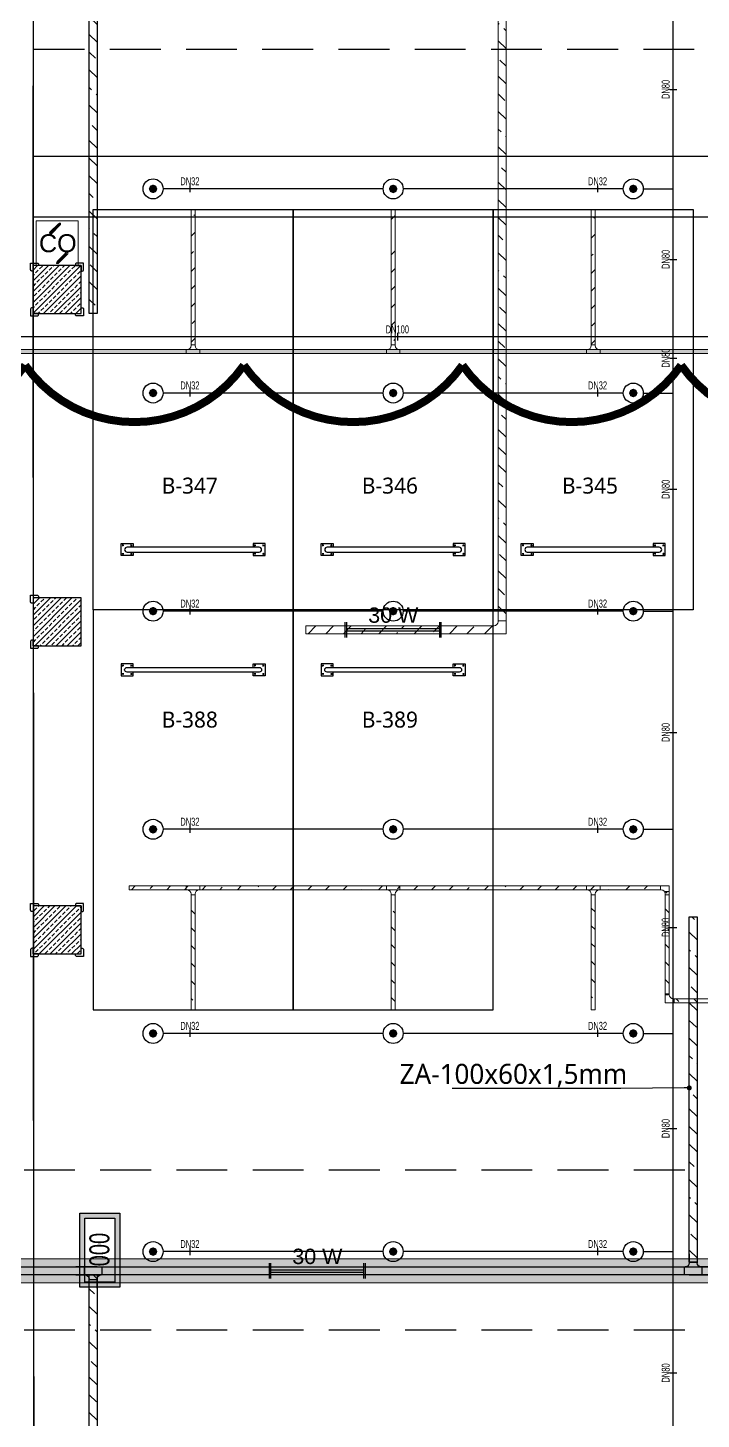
# Model space of a CAD drawing. Header units: millimetres. Extents: x -379292 to 1221486, y 92049 to 447512.
# Drawn here: x -167020 to -158606, y 186507 to 203887 of the extents above; entities that cross this region are included whole.
import ezdxf
from ezdxf import colors
from ezdxf.entities.mleader import LeaderData, LeaderLine
from ezdxf.enums import TextEntityAlignment as Align
from ezdxf.math import Vec2, Vec3

# ---------------------------------------------------------------- set-up
doc = ezdxf.new("R2010")
doc.units = ezdxf.units.MM
doc.linetypes.add('HIDDEN', pattern=[9.525, 6.35, -3.175])
for name, color, linetype in [('-M-YNGN-BORUID', 7, 'Continuous'), ('-M-YNGN-BORUUZUN', 7, 'Continuous'), ('-M-YNGN-BORUYUK', 7, 'Continuous'), ('-M-YNGN-SPR-YUK', 7, 'Continuous'), ('-M-YNGN-ZON4-CAP-', 7, 'Continuous'), ('-M-YNGN-ZON4-SPR-', 7, 'Continuous'), ('05_HATCH CONCRETE', 141, 'Continuous'), ('05_SYMBOL', 2, 'Continuous'), ('08_ARAÇ SAYIM', 140, 'Continuous'), ('08_LAMP', 4, 'Continuous'), ('202-A-Y-MahalAd', 141, 'Continuous'), ('AIRONN ZONLAMA', 4, 'Continuous'), ('E_CT_ZA', 6, 'Continuous'), ('EYazı', 7, 'Continuous')]:
    doc.layers.add(name, color=color, linetype=linetype)
doc.layers.add('-M-YNGN-SPR-CAPCIZGI', color=188, linetype='Continuous', plot=False)
for name, color, linetype, lineweight in [('-M-YNGN-ZON4', 3, 'SP', 30), ('08_DEDECTOR', 3, 'Continuous', 9), ('E_CT_AYDINLATMA', 3, 'Continuous', 9), ('E_CT_KA', 4, 'Continuous', 9), ('E_CT_KIRMIZI', 1, 'Continuous', 9)]:
    doc.layers.add(name, color=color, linetype=linetype, lineweight=lineweight)
doc.styles.add('CIZGI', font='tahoma.ttf', dxfattribs={"width": 0.8, "oblique": 20})
doc.styles.add('HCAD', font='HCAD.SHX', dxfattribs={"width": 0.8, "height": 0.2})
doc.styles.add('PIPESIZE', font='hcad.shx', dxfattribs={"width": 0.8})
doc.styles.add('SPR-NOT', font='romans.shx')
doc.styles.get("Standard").update_dxf_attribs({"font": 'segoeuil.ttf'})
doc.styles.add('WMF-Arial', font='TURK.SHX')
doc.styles.add('YAZI-2', font='arial.ttf', dxfattribs={"height": 2})
doc.styles.add('YAZI-3', font='arial.ttf', dxfattribs={"height": 3})
doc.linetypes.add('SP', pattern='A,2,-0.1,["SP",CIZGI,S=0.14,R=0.2,X=0,Y=-0.07],-0.255', length=2.355)
pattern_1 = [(225, (905000, -3e-07), (67.351921, -67.351921), []), (225, (904932.65, -3e-07), (67.351921, -67.351921), [47.625, -23.8125])]

# ---------------------------------------------------------------- blocks, each defined once
blk = doc.blocks.new('202_Vida')
at = {"color": 0, "linetype": 'ByBlock', "ltscale": 0.2}
for points in [[(1, 0), (-1, 0)], [(0, 1), (0, -1)]]:
    blk.add_lwpolyline(points, dxfattribs=at)
at = {"color": 0, "linetype": 'ByBlock'}
for radius in [0.42, 0.23, 0.155]:
    blk.add_circle((0, 0), radius, dxfattribs=at)
blk = doc.blocks.new('202_Stoper')
at = {"color": 0, "linetype": 'ByBlock'}
for points in [[(-750, -30), (-750, -75), (-900, -75), (-900, 75), (-750, 75), (-750, 30)], [(750, -30), (750, -75), (900, -75), (900, 75), (750, 75), (750, 30)]]:
    blk.add_lwpolyline(points, dxfattribs=at)
blk.add_lwpolyline([(825, -30, 1), (825, 30), (-825, 30, 1), (-825, -30)], format="xyb", close=True, dxfattribs=at)
at = {"color": 0, "linetype": 'ByBlock', "yscale": 10, "zscale": 10, "rotation": 180}
for p, xscale in [((-877, 53), -10), ((-772, 53), 10), ((772, 53), -10), ((877, 53), 10)]:
    blk.add_blockref('202_Vida', p, dxfattribs=dict(at, xscale=xscale))
at = {"color": 0, "linetype": 'ByBlock', "yscale": 10, "zscale": 10}
for p, xscale in [((-877, -52), 10), ((-772, -52), -10), ((772, -52), 10), ((877, -52), -10)]:
    blk.add_blockref('202_Vida', p, dxfattribs=dict(at, xscale=xscale))
blk = doc.blocks.new('202_Mahalblok')
at = {"color": 0, "linetype": 'ByBlock', "flags": 128}
blk.add_lwpolyline([(0, 0), (0, 5000), (2500, 5000), (2500, 0)], close=True, dxfattribs=at)
at = {"color": 252}
blk.add_blockref('202_Stoper', (1250, 750), dxfattribs=at)
at = {"color": 0, "linetype": 'ByBlock', "ltscale": 25}
blk.add_attdef('MAHALNO', text='', height=200, dxfattribs=at).set_placement((1209, 1390), align=Align.BOTTOM_CENTER)
blk = doc.blocks.new('bariyer')
at = {"color": 8, "ltscale": 25}
blk.add_lwpolyline([(0, -70), (15, -70, 0.414214), (30, -55), (30, 30), (-55, 30, 0.414214), (-70, 15), (-70, 0), (0, 0)], format="xyb", close=True, dxfattribs=at)
blk = doc.blocks.new('OtoParkBodrumKatMimari')
at = {"layer": '05_HATCH CONCRETE'}
h = blk.add_hatch(dxfattribs=at)
h.set_pattern_fill('ANSI33', color=8, scale=15, angle=180, style=0)
h.set_pattern_definition(pattern_1)
h.paths.add_polyline_path([(80000, 100100), (79400, 100100), (79400, 99500), (80000, 99500)])
h = blk.add_hatch(dxfattribs=at)
h.set_pattern_fill('ANSI33', color=8, scale=15, angle=180, style=0)
h.set_pattern_definition(pattern_1)
h.paths.add_polyline_path([(80000, 95950), (79400, 95950), (79400, 95350), (80000, 95350)])
h = blk.add_hatch(dxfattribs=at)
h.set_pattern_fill('ANSI33', color=8, scale=15, angle=180, style=0)
h.set_pattern_definition(pattern_1)
h.paths.add_polyline_path([(80000, 92100), (79400, 92100), (79400, 91500), (80000, 91500)])
at = {"color": 5}
for points in [[(80000, 100100), (79400, 100100), (79400, 99500), (80000, 99500)], [(80000, 95950), (79400, 95950), (79400, 95350), (80000, 95350)], [(80000, 92100), (79400, 92100), (79400, 91500), (80000, 91500)]]:
    blk.add_lwpolyline(points, close=True, dxfattribs=at)
at = {"layer": '05_SYMBOL', "color": 252, "linetype": 'HIDDEN', "ltscale": 100}
blk.add_lwpolyline([(17400, 100800, -0.414214), (19400, 102800), (128500, 102800, -0.414214), (130500, 100800), (130500, 90800, -0.414214), (128500, 88800), (19400, 88800, -0.414214), (17400, 90800), (17400, 100800)], format="xyb", dxfattribs=at)
blk.add_lwpolyline([(128500, 86800), (19400, 86800)], dxfattribs=at)
at = {"layer": '05_SYMBOL', "color": 8, "xscale": -1}
for p in [(79400, 100100), (79400, 95950), (79400, 92100)]:
    blk.add_blockref('bariyer', p, dxfattribs=at)
at = {"layer": '05_SYMBOL', "color": 8}
for p in [(80000, 100100), (80000, 92100)]:
    blk.add_blockref('bariyer', p, dxfattribs=at)
at = {"layer": '05_SYMBOL', "color": 8, "rotation": 180}
for p in [(79400, 99500), (79400, 95350), (79400, 91500)]:
    blk.add_blockref('bariyer', p, dxfattribs=at)
at = {"layer": '05_SYMBOL', "color": 8, "xscale": -1, "rotation": 180}
for p in [(80000, 99500), (80000, 91500)]:
    blk.add_blockref('bariyer', p, dxfattribs=at)
at = {"layer": '202-A-Y-MahalAd', "color": 8, "ltscale": 25}
for p, values in [((80150, 95800), {'MAHALNO': 'B-347'}), ((82650, 95800), {'MAHALNO': 'B-346'}), ((85150, 95800), {'MAHALNO': 'B-345'})]:
    blk.add_blockref('202_Mahalblok', p, dxfattribs=at).add_auto_attribs(values)
ref = blk.add_blockref('202_Mahalblok', (80150, 95800), dxfattribs=dict(at, xscale=-1, rotation=180))
ref.add_attrib('MAHALNO', 'B-388', dxfattribs={"layer": '0', "color": 0, "linetype": 'ByBlock', "ltscale": 25, "height": 200}).set_placement((81359, 94267), align=Align.BOTTOM_CENTER)
ref = blk.add_blockref('202_Mahalblok', (82650, 95800), dxfattribs=dict(at, xscale=-1, rotation=180))
ref.add_attrib('MAHALNO', 'B-389', dxfattribs={"layer": '0', "color": 0, "linetype": 'ByBlock', "ltscale": 25, "height": 200}).set_placement((83859, 94267), align=Align.BOTTOM_CENTER)
blk = doc.blocks.new('SP-C-UP-12')
at = {"ltscale": 10}
blk.add_line((0, 0), (0, 0), dxfattribs=at)
at = {"color": 1, "linetype": 'Continuous'}
blk.add_circle((0, 0), 12.5, dxfattribs=at)
at = {"ltscale": 10}
for points in [[(-5.4, 0), (-3.8, 3.8), (-3.8, -3.8), (0, 5.4)], [(-3.8, -3.8), (0, 5.4), (0, -5.4), (3.8, 3.8)], [(0, -5.4), (3.8, 3.8), (3.8, -3.8), (5.4, 0)]]:
    blk.add_solid(points, dxfattribs=at)
at = {"layer": '-M-YNGN-SPR-YUK', "style": 'SPR-NOT', "width": 0.5, "flags": 9}
for tag, p in [('YUK', (0, 17.8)), ('CAP', (0, 14.4)), ('TIP', (0.2, 10.8))]:
    blk.add_attdef(tag, text='', height=2.5, dxfattribs=at).set_placement(p, align=Align.MIDDLE_CENTER)
blk = doc.blocks.new('SPRKL100')
at = {"layer": '-M-YNGN-SPR-CAPCIZGI'}
blk.add_line((0, 0.43), (0, -0.43), dxfattribs=at)
at = {"layer": '-M-YNGN-BORUID', "color": 0, "style": 'HCAD', "width": 0.8, "flags": 1}
blk.add_attdef('DIC', text='', height=0.4, dxfattribs=at).set_placement((0, -1.69), align=Align.CENTER)
at = {"layer": '-M-YNGN-BORUUZUN', "color": 0, "style": 'HCAD', "width": 0.7}
blk.add_attdef('BOY', text='', height=0.8, dxfattribs=at).set_placement((0, -1.08), align=Align.CENTER)
at = {"layer": '-M-YNGN-BORUYUK', "color": 6, "style": 'PIPESIZE', "width": 0.8}
blk.add_attdef('YUK', text='', height=0.5, dxfattribs=at).set_placement((0, 1.87), align=Align.CENTER)
at = {"color": 0, "style": 'PIPESIZE', "width": 0.7}
blk.add_attdef('CAP', text='', height=1, dxfattribs=at).set_placement((0, 0.45), align=Align.CENTER)
blk = doc.blocks.new('A$C69E781E7')
at = {"layer": '-M-YNGN-ZON4', "ltscale": 500}
for p, q in [((-5190.9, -7485.1), (-5190.9, -2137.6)), ((-5553.4, -4282.6), (-5828.4, -4282.6)), ((-5253.4, -4282.6), (-5528.4, -4282.6)), ((-5228.4, -4282.6), (-5190.9, -4282.6)), ((-6030.9, -4466.9), (-459.8, -4466.9)), ((-5553.4, -4537.6), (-5828.4, -4537.6)), ((-5253.4, -4537.6), (-5528.4, -4537.6)), ((-5228.4, -4537.6), (-5190.9, -4537.6)), ((-5553.4, -4810.1), (-5828.4, -4810.1)), ((-5253.4, -4810.1), (-5528.4, -4810.1)), ((-5228.4, -4810.1), (-5190.9, -4810.1)), ((-5553.4, -5082.6), (-5828.4, -5082.6)), ((-5253.4, -5082.6), (-5528.4, -5082.6)), ((-5228.4, -5082.6), (-5190.9, -5082.6)), ((-5553.4, -5337.6), (-5828.4, -5337.6)), ((-5253.4, -5337.6), (-5528.4, -5337.6)), ((-5228.4, -5337.6), (-5190.9, -5337.6)), ((-5553.4, -5610.1), (-5828.4, -5610.1)), ((-5253.4, -5610.1), (-5528.4, -5610.1)), ((-5228.4, -5610.1), (-5190.9, -5610.1))]:
    blk.add_line(p, q, dxfattribs=at)
at = {"layer": '-M-YNGN-ZON4-CAP-'}
ref = blk.add_blockref('SPRKL100', (-5190.9, -4158.4), dxfattribs=dict(at, xscale=10.00000000000001, yscale=10.00000000000001, zscale=10.00000000000001, rotation=90))
ref.add_attrib('CAP', 'DN80', dxfattribs={"layer": '0', "color": 0, "height": 10, "rotation": 90, "style": 'PIPESIZE', "width": 0.7}).set_placement((-5195.4, -4158.4), align=Align.CENTER)
ref = blk.add_blockref('SPRKL100', (-5794.9, -4282.6), dxfattribs=dict(at, xscale=10, yscale=10, zscale=10))
ref.add_attrib('CAP', 'DN32', dxfattribs={"layer": '0', "color": 0, "height": 10, "style": 'PIPESIZE', "width": 0.7}).set_placement((-5794.9, -4278.1), align=Align.CENTER)
ref = blk.add_blockref('SPRKL100', (-5285.6, -4282.6), dxfattribs=dict(at, xscale=10, yscale=10, zscale=10))
ref.add_attrib('CAP', 'DN32', dxfattribs={"layer": '0', "color": 0, "height": 10, "style": 'PIPESIZE', "width": 0.7}).set_placement((-5285.6, -4278.1), align=Align.CENTER)
ref = blk.add_blockref('SPRKL100', (-5190.9, -4370.7), dxfattribs=dict(at, xscale=10.00000000000001, yscale=10.00000000000001, zscale=10.00000000000001, rotation=90))
ref.add_attrib('CAP', 'DN80', dxfattribs={"layer": '0', "color": 0, "height": 10, "rotation": 90, "style": 'PIPESIZE', "width": 0.7}).set_placement((-5195.4, -4370.7), align=Align.CENTER)
ref = blk.add_blockref('SPRKL100', (-5535.7, -4467.6), dxfattribs=dict(at, xscale=10, yscale=10, zscale=10))
ref.add_attrib('CAP', 'DN100', dxfattribs={"layer": '0', "color": 0, "height": 10, "style": 'PIPESIZE', "width": 0.7}).set_placement((-5535.7, -4463.1), align=Align.CENTER)
ref = blk.add_blockref('SPRKL100', (-5190.9, -4494), dxfattribs=dict(at, xscale=10.00000000000001, yscale=10.00000000000001, zscale=10.00000000000001, rotation=90))
ref.add_attrib('CAP', 'DN80', dxfattribs={"layer": '0', "color": 0, "height": 10, "rotation": 90, "style": 'PIPESIZE', "width": 0.7}).set_placement((-5195.4, -4494), align=Align.CENTER)
ref = blk.add_blockref('SPRKL100', (-5794.9, -4537.6), dxfattribs=dict(at, xscale=10, yscale=10, zscale=10))
ref.add_attrib('CAP', 'DN32', dxfattribs={"layer": '0', "color": 0, "height": 10, "style": 'PIPESIZE', "width": 0.7}).set_placement((-5794.9, -4533.1), align=Align.CENTER)
ref = blk.add_blockref('SPRKL100', (-5285.6, -4537.6), dxfattribs=dict(at, xscale=10, yscale=10, zscale=10))
ref.add_attrib('CAP', 'DN32', dxfattribs={"layer": '0', "color": 0, "height": 10, "style": 'PIPESIZE', "width": 0.7}).set_placement((-5285.6, -4533.1), align=Align.CENTER)
ref = blk.add_blockref('SPRKL100', (-5190.9, -4657.9), dxfattribs=dict(at, xscale=10.00000000000001, yscale=10.00000000000001, zscale=10.00000000000001, rotation=90))
ref.add_attrib('CAP', 'DN80', dxfattribs={"layer": '0', "color": 0, "height": 10, "rotation": 90, "style": 'PIPESIZE', "width": 0.7}).set_placement((-5195.4, -4657.9), align=Align.CENTER)
ref = blk.add_blockref('SPRKL100', (-5794.9, -4810.1), dxfattribs=dict(at, xscale=10, yscale=10, zscale=10))
ref.add_attrib('CAP', 'DN32', dxfattribs={"layer": '0', "color": 0, "height": 10, "style": 'PIPESIZE', "width": 0.7}).set_placement((-5794.9, -4805.6), align=Align.CENTER)
ref = blk.add_blockref('SPRKL100', (-5285.6, -4810.1), dxfattribs=dict(at, xscale=10, yscale=10, zscale=10))
ref.add_attrib('CAP', 'DN32', dxfattribs={"layer": '0', "color": 0, "height": 10, "style": 'PIPESIZE', "width": 0.7}).set_placement((-5285.6, -4805.6), align=Align.CENTER)
ref = blk.add_blockref('SPRKL100', (-5190.9, -4961.7), dxfattribs=dict(at, xscale=10.00000000000001, yscale=10.00000000000001, zscale=10.00000000000001, rotation=90))
ref.add_attrib('CAP', 'DN80', dxfattribs={"layer": '0', "color": 0, "height": 10, "rotation": 90, "style": 'PIPESIZE', "width": 0.7}).set_placement((-5195.4, -4961.7), align=Align.CENTER)
ref = blk.add_blockref('SPRKL100', (-5794.9, -5082.6), dxfattribs=dict(at, xscale=10, yscale=10, zscale=10))
ref.add_attrib('CAP', 'DN32', dxfattribs={"layer": '0', "color": 0, "height": 10, "style": 'PIPESIZE', "width": 0.7}).set_placement((-5794.9, -5078.1), align=Align.CENTER)
ref = blk.add_blockref('SPRKL100', (-5285.6, -5082.6), dxfattribs=dict(at, xscale=10, yscale=10, zscale=10))
ref.add_attrib('CAP', 'DN32', dxfattribs={"layer": '0', "color": 0, "height": 10, "style": 'PIPESIZE', "width": 0.7}).set_placement((-5285.6, -5078.1), align=Align.CENTER)
ref = blk.add_blockref('SPRKL100', (-5190.9, -5205.2), dxfattribs=dict(at, xscale=10.00000000000001, yscale=10.00000000000001, zscale=10.00000000000001, rotation=90))
ref.add_attrib('CAP', 'DN80', dxfattribs={"layer": '0', "color": 0, "height": 10, "rotation": 90, "style": 'PIPESIZE', "width": 0.7}).set_placement((-5195.4, -5205.2), align=Align.CENTER)
ref = blk.add_blockref('SPRKL100', (-5794.9, -5337.6), dxfattribs=dict(at, xscale=10, yscale=10, zscale=10))
ref.add_attrib('CAP', 'DN32', dxfattribs={"layer": '0', "color": 0, "height": 10, "style": 'PIPESIZE', "width": 0.7}).set_placement((-5794.9, -5333.1), align=Align.CENTER)
ref = blk.add_blockref('SPRKL100', (-5285.6, -5337.6), dxfattribs=dict(at, xscale=10, yscale=10, zscale=10))
ref.add_attrib('CAP', 'DN32', dxfattribs={"layer": '0', "color": 0, "height": 10, "style": 'PIPESIZE', "width": 0.7}).set_placement((-5285.6, -5333.1), align=Align.CENTER)
ref = blk.add_blockref('SPRKL100', (-5190.9, -5456.4), dxfattribs=dict(at, xscale=10.00000000000001, yscale=10.00000000000001, zscale=10.00000000000001, rotation=90))
ref.add_attrib('CAP', 'DN80', dxfattribs={"layer": '0', "color": 0, "height": 10, "rotation": 90, "style": 'PIPESIZE', "width": 0.7}).set_placement((-5195.4, -5456.4), align=Align.CENTER)
ref = blk.add_blockref('SPRKL100', (-5794.9, -5610.1), dxfattribs=dict(at, xscale=10, yscale=10, zscale=10))
ref.add_attrib('CAP', 'DN32', dxfattribs={"layer": '0', "color": 0, "height": 10, "style": 'PIPESIZE', "width": 0.7}).set_placement((-5794.9, -5605.6), align=Align.CENTER)
ref = blk.add_blockref('SPRKL100', (-5285.6, -5610.1), dxfattribs=dict(at, xscale=10, yscale=10, zscale=10))
ref.add_attrib('CAP', 'DN32', dxfattribs={"layer": '0', "color": 0, "height": 10, "style": 'PIPESIZE', "width": 0.7}).set_placement((-5285.6, -5605.6), align=Align.CENTER)
ref = blk.add_blockref('SPRKL100', (-5190.9, -5761.7), dxfattribs=dict(at, xscale=10.00000000000001, yscale=10.00000000000001, zscale=10.00000000000001, rotation=90))
ref.add_attrib('CAP', 'DN80', dxfattribs={"layer": '0', "color": 0, "height": 10, "rotation": 90, "style": 'PIPESIZE', "width": 0.7}).set_placement((-5195.4, -5761.7), align=Align.CENTER)
at = {"layer": '-M-YNGN-ZON4-SPR-'}
for p in [(-5840.9, -4282.6), (-5540.9, -4282.6), (-5240.9, -4282.6), (-5840.9, -4537.6), (-5540.9, -4537.6), (-5240.9, -4537.6), (-5840.9, -4810.1), (-5540.9, -4810.1), (-5240.9, -4810.1), (-5840.9, -5082.6), (-5540.9, -5082.6), (-5240.9, -5082.6), (-5840.9, -5337.6), (-5540.9, -5337.6), (-5240.9, -5337.6), (-5840.9, -5610.1), (-5540.9, -5610.1), (-5240.9, -5610.1)]:
    blk.add_blockref('SP-C-UP-12', p, dxfattribs=at)
blk = doc.blocks.new('*U593')
h = blk.add_hatch()
h.set_pattern_fill('ANSI33', color=0, scale=50, angle=1, style=0)
h.paths.add_polyline_path([(-1724, 100), (6306, 100), (6306, 0), (-1724, 0)])
at = {"color": 0}
blk.add_lwpolyline([(-1724, 100), (6306, 100), (6306, 0), (-1724, 0)], close=True, dxfattribs=at)
at = {"ltscale": 25, "flags": 1}
for tag, p in [('YUKSEKLIK', (-229, -149)), ('KALINLIK', (-229, -213))]:
    blk.add_attdef(tag, p, '', height=50, dxfattribs=at)
blk = doc.blocks.new('*U157')
at = {"color": 0}
for p, q in [((0, 0), (0, 264)), ((0, 264), (264, 264)), ((160, 264), (160, 164)), ((0, 104), (100, 104)), ((100, 0), (100, 114)), ((264, 164), (150, 164))]:
    blk.add_line(p, q, dxfattribs=at)
blk.add_arc((150, 114), 50, 90, 180, dxfattribs=at)
blk = doc.blocks.new('*U640')
h = blk.add_hatch()
h.set_pattern_fill('ANSI33', color=0, scale=50, angle=1, style=0)
h.paths.add_polyline_path([(3963, 100), (6303, 100), (6303, 0), (3963, 0)])
at = {"color": 0}
blk.add_lwpolyline([(3963, 100), (6303, 100), (6303, 0), (3963, 0)], close=True, dxfattribs=at)
at = {"ltscale": 25, "flags": 1}
for tag, p in [('YUKSEKLIK', (-229, -149)), ('KALINLIK', (-229, -213))]:
    blk.add_attdef(tag, p, '', height=50, dxfattribs=at)
blk = doc.blocks.new('*U758')
h = blk.add_hatch()
h.set_pattern_fill('ANSI33', color=0, scale=50, angle=1, style=0)
h.paths.add_polyline_path([(-1851, 50), (56894, 50), (56894, 0), (-1851, 0)])
at = {"color": 0}
blk.add_lwpolyline([(-1851, 50), (56894, 50), (56894, 0), (-1851, 0)], close=True, dxfattribs=at)
at = {"ltscale": 25, "flags": 1}
for tag, p in [('YUKSEKLIK', (-229, -149)), ('KALINLIK', (-229, -213))]:
    blk.add_attdef(tag, p, '', height=50, dxfattribs=at)
blk = doc.blocks.new('*U770')
h = blk.add_hatch()
h.set_pattern_fill('ANSI33', color=0, scale=50, angle=1, style=0)
h.paths.add_polyline_path([(1969, 50), (8397, 50), (8397, 0), (1969, 0)])
at = {"color": 0}
blk.add_lwpolyline([(1969, 50), (8397, 50), (8397, 0), (1969, 0)], close=True, dxfattribs=at)
at = {"ltscale": 25, "flags": 1}
for tag, p in [('YUKSEKLIK', (-229, -149)), ('KALINLIK', (-229, -213))]:
    blk.add_attdef(tag, p, '', height=50, dxfattribs=at)
blk = doc.blocks.new('*U289')
at = {"color": 0}
for p, q in [((0, 0), (0, 214)), ((0, 214), (214, 214)), ((110, 214), (110, 164)), ((0, 104), (50, 104)), ((50, 0), (50, 114)), ((214, 164), (100, 164))]:
    blk.add_line(p, q, dxfattribs=at)
blk.add_arc((100, 114), 50, 90, 180, dxfattribs=at)
blk = doc.blocks.new('*U290')
at = {"color": 0}
for p, q in [((0, 0), (0, 214)), ((0, 214), (214, 214)), ((110, 214), (110, 164)), ((0, 104), (50, 104)), ((50, 0), (50, 114)), ((214, 164), (100, 164))]:
    blk.add_line(p, q, dxfattribs=at)
blk.add_arc((100, 114), 50, 90, 180, dxfattribs=at)
blk = doc.blocks.new('*U782')
h = blk.add_hatch()
h.set_pattern_fill('ANSI33', color=0, scale=50, angle=1, style=0)
h.paths.add_polyline_path([(-733, 50), (556, 50), (556, 0), (-733, 0)])
at = {"color": 0}
blk.add_lwpolyline([(-733, 50), (556, 50), (556, 0), (-733, 0)], close=True, dxfattribs=at)
at = {"ltscale": 25, "flags": 1}
for tag, p in [('YUKSEKLIK', (-229, -149)), ('KALINLIK', (-229, -213))]:
    blk.add_attdef(tag, p, '', height=50, dxfattribs=at)
blk = doc.blocks.new('*U775')
h = blk.add_hatch()
h.set_pattern_fill('ANSI33', color=0, scale=50, angle=1, style=0)
h.paths.add_polyline_path([(-5447, 50), (1193, 50), (1193, 0), (-5447, 0)])
at = {"color": 0}
blk.add_lwpolyline([(-5447, 50), (1193, 50), (1193, 0), (-5447, 0)], close=True, dxfattribs=at)
at = {"ltscale": 25, "flags": 1}
for tag, p in [('YUKSEKLIK', (-229, -149)), ('KALINLIK', (-229, -213))]:
    blk.add_attdef(tag, p, '', height=50, dxfattribs=at)
blk = doc.blocks.new('*U800')
h = blk.add_hatch()
h.set_pattern_fill('ANSI33', color=0, scale=50, angle=1, style=0)
h.paths.add_polyline_path([(-3797, 100), (393, 100), (393, 0), (-3797, 0)])
at = {"color": 0}
blk.add_lwpolyline([(-3797, 100), (393, 100), (393, 0), (-3797, 0)], close=True, dxfattribs=at)
at = {"ltscale": 25, "flags": 1}
for tag, p in [('YUKSEKLIK', (-229, -149)), ('KALINLIK', (-229, -213))]:
    blk.add_attdef(tag, p, '', height=50, dxfattribs=at)
blk = doc.blocks.new('*U903')
h = blk.add_hatch()
h.set_pattern_fill('ANSI33', color=0, scale=50, angle=1, style=0)
h.paths.add_polyline_path([(-3797, 100), (140, 100), (140, 0), (-3797, 0)])
at = {"color": 0}
blk.add_lwpolyline([(-3797, 100), (140, 100), (140, 0), (-3797, 0)], close=True, dxfattribs=at)
at = {"ltscale": 25, "flags": 1}
for tag, p in [('YUKSEKLIK', (-229, -149)), ('KALINLIK', (-229, -213))]:
    blk.add_attdef(tag, p, '', height=50, dxfattribs=at)
blk = doc.blocks.new('*U404')
at = {"color": 0}
for p, q in [((264, 264), (-164, 264)), ((-60, 264), (-60, 164)), ((0, 264), (264, 264)), ((160, 264), (160, 164)), ((-164, 164), (-50, 164)), ((0, 0), (0, 114)), ((0, 104), (100, 104)), ((100, 0), (100, 114)), ((264, 164), (150, 164))]:
    blk.add_line(p, q, dxfattribs=at)
for centre, start, end in [((-50, 114), 0, 90), ((150, 114), 90, 180)]:
    blk.add_arc(centre, 50, start, end, dxfattribs=at)
blk = doc.blocks.new('*U909')
h = blk.add_hatch()
h.set_pattern_fill('ANSI33', color=0, scale=50, angle=1, style=0)
h.paths.add_polyline_path([(-4483, 100), (-170, 100), (-170, 0), (-4483, 0)])
at = {"color": 0}
blk.add_lwpolyline([(-4483, 100), (-170, 100), (-170, 0), (-4483, 0)], close=True, dxfattribs=at)
at = {"ltscale": 25, "flags": 1}
for tag, p in [('YUKSEKLIK', (-229, -149)), ('KALINLIK', (-229, -213))]:
    blk.add_attdef(tag, p, '', height=50, dxfattribs=at)
blk = doc.blocks.new('*U409')
at = {"color": 0}
for p, q in [((264, 264), (-164, 264)), ((-60, 264), (-60, 164)), ((0, 264), (264, 264)), ((160, 264), (160, 164)), ((-164, 164), (-50, 164)), ((0, 0), (0, 114)), ((0, 104), (100, 104)), ((100, 0), (100, 114)), ((264, 164), (150, 164))]:
    blk.add_line(p, q, dxfattribs=at)
for centre, start, end in [((-50, 114), 0, 90), ((150, 114), 90, 180)]:
    blk.add_arc(centre, 50, start, end, dxfattribs=at)
blk = doc.blocks.new('_DOT')
at = {"color": 0, "linetype": 'ByBlock'}
blk.add_line((-0.5, 0), (-1, 0), dxfattribs=at)
at = {"color": 0, "linetype": 'ByBlock', "const_width": 0.5}
blk.add_lwpolyline([(-0.25, 0, 1), (0.25, 0, 1)], format="xyb", close=True, dxfattribs=at)
blk = doc.blocks.new('40 W SIVA ÜSTÜ ETANJ LED 50')
at = {"layer": '08_LAMP'}
for p, q in [((-625, -100), (-625, 100)), ((-605, -100), (-605, 100)), ((-605, 15), (605, 15)), ((605, -100), (605, 100)), ((625, -100), (625, 100)), ((-605, -15), (605, -15))]:
    blk.add_line(p, q, dxfattribs=at)
at = {"layer": '08_LAMP', "color": 2, "style": 'YAZI-2'}
blk.add_text('30 W', height=200, dxfattribs=at).set_placement((0, 90), align=Align.CENTER)
blk = doc.blocks.new('40 W SIVA ÜSTÜ ETANJ LED 50--')
at = {"layer": '08_LAMP'}
for p, q in [((-625, -100), (-625, 100)), ((-605, -100), (-605, 100)), ((-605, 15), (605, 15)), ((605, -100), (605, 100)), ((625, -100), (625, 100)), ((-605, -15), (605, -15))]:
    blk.add_line(p, q, dxfattribs=at)
at = {"layer": '08_LAMP', "color": 2, "style": 'YAZI-2'}
blk.add_text('30 W', height=200, dxfattribs=at).set_placement((0, 90), align=Align.CENTER)
blk = doc.blocks.new('TEK YUZLU 1 SATIR 3 KARAKTER')
at = {"layer": '08_ARAÇ SAYIM'}
h = blk.add_hatch(color=7, dxfattribs=at)
h.dxf.hatch_style = 1
h.paths.add_polyline_path([(-40, 43.5), (40, 43.5), (40, 6.2), (-40, 6.2)], flags=16)
h.paths.add_polyline_path([(-46.3, 49.8), (46.3, 49.8), (46.3, 0), (-46.3, 0)])
for points in [[(-46.3, 49.8), (46.3, 49.8), (46.3, 0), (-46.3, 0)], [(-40, 43.5), (40, 43.5), (40, 6.2), (-40, 6.2)]]:
    blk.add_lwpolyline(points, close=True, dxfattribs=at)
at = {"layer": '08_ARAÇ SAYIM', "color": 7, "style": 'WMF-Arial', "width": 0.75}
blk.add_text('000', height=25, dxfattribs=at).set_placement((0.7, 12.9), align=Align.CENTER)
blk = doc.blocks.new('CO 250')
at = {"layer": '08_DEDECTOR'}
for p, q in [((17, 243), (-84, 142)), ((45, 251), (-74, 132)), ((37, 223), (-64, 122)), ((45, 250), (45, 243)), ((114, -136), (-5, -255)), ((104, -126), (3, -227)), ((124, -146), (23, -247)), ((-5, -247), (-5, -255)), ((-5, -255), (3, -255))]:
    blk.add_line(p, q, dxfattribs=at)
at = {"layer": '08_DEDECTOR', "ltscale": 25}
blk.add_lwpolyline([(-262, 278), (-262, -278), (262, -278), (262, 278)], close=True, dxfattribs=at)
at = {"layer": '08_DEDECTOR'}
for centre, radius, start, end in [((37, 223), 27.7, 72.9688, 135), ((17, 243), 27.7, 315, 0), ((-55, 112), 41.6, 135, 180), ((-55, 112), 27.7, 135, 180), ((-55, 112), 13.9, 135, 180), ((95, -116), 13.9, 315, 350.4112), ((95, -116), 27.7, 315, 355.2224), ((95, -116), 41.6, 315, 356.817), ((23, -247), 27.7, 135, 180), ((3, -227), 27.7, 270, 315)]:
    blk.add_arc(centre, radius, start, end, dxfattribs=at)
at = {"layer": '08_DEDECTOR', "color": 3, "style": 'YAZI-3'}
blk.add_text('CO', height=225, dxfattribs=at).set_placement((-226, -113))
blk = doc.blocks.new('*U1030')
h = blk.add_hatch()
h.set_pattern_fill('ANSI33', color=0, scale=50, angle=1, style=0)
h.paths.add_polyline_path([(-2093, 50), (-403, 50), (-403, 0), (-2093, 0)])
at = {"color": 0}
blk.add_lwpolyline([(-2093, 50), (-403, 50), (-403, 0), (-2093, 0)], close=True, dxfattribs=at)
at = {"ltscale": 25, "flags": 1}
for tag, p in [('YUKSEKLIK', (-229, -149)), ('KALINLIK', (-229, -213))]:
    blk.add_attdef(tag, p, '', height=50, dxfattribs=at)
blk = doc.blocks.new('*U1012')
at = {"color": 0}
for p, q in [((214, 214), (-164, 214)), ((-60, 214), (-60, 164)), ((0, 214), (214, 214)), ((110, 214), (110, 164)), ((-164, 164), (-50, 164)), ((0, 0), (0, 114)), ((0, 104), (50, 104)), ((50, 0), (50, 114)), ((214, 164), (100, 164))]:
    blk.add_line(p, q, dxfattribs=at)
for centre, start, end in [((-50, 114), 0, 90), ((100, 114), 90, 180)]:
    blk.add_arc(centre, 50, start, end, dxfattribs=at)
blk = doc.blocks.new('*U1011')
h = blk.add_hatch()
h.set_pattern_fill('ANSI33', color=0, scale=50, angle=1, style=0)
h.paths.add_polyline_path([(-2093, 50), (-653, 50), (-653, 0), (-2093, 0)])
at = {"color": 0}
blk.add_lwpolyline([(-2093, 50), (-653, 50), (-653, 0), (-2093, 0)], close=True, dxfattribs=at)
at = {"ltscale": 25, "flags": 1}
for tag, p in [('YUKSEKLIK', (-229, -149)), ('KALINLIK', (-229, -213))]:
    blk.add_attdef(tag, p, '', height=50, dxfattribs=at)
blk = doc.blocks.new('*U655')
h = blk.add_hatch()
h.set_pattern_fill('ANSI33', color=0, scale=50, angle=1, style=0)
h.paths.add_polyline_path([(-115024, 100), (-249, 100), (-249, 0), (-115024, 0)])
at = {"color": 0}
blk.add_lwpolyline([(-115024, 100), (-249, 100), (-249, 0), (-115024, 0)], close=True, dxfattribs=at)
at = {"ltscale": 25, "flags": 1}
for tag, p in [('YUKSEKLIK', (-229, -149)), ('KALINLIK', (-229, -213))]:
    blk.add_attdef(tag, p, '', height=50, dxfattribs=at)
blk = doc.blocks.new('*U722')
h = blk.add_hatch()
h.set_pattern_fill('ANSI33', color=0, scale=50, angle=1, style=0)
h.paths.add_polyline_path([(-115264, 300), (-889, 300), (-889, 0), (-115264, 0)])
at = {"color": 0}
blk.add_lwpolyline([(-115264, 300), (-889, 300), (-889, 0), (-115264, 0)], close=True, dxfattribs=at)
at = {"ltscale": 25, "flags": 1}
for tag, p in [('YUKSEKLIK', (-229, -149)), ('KALINLIK', (-229, -213))]:
    blk.add_attdef(tag, p, '', height=50, dxfattribs=at)

msp = doc.modelspace()

# ---------------------------------------------------------------- block references
at = {"color": 8}
msp.add_blockref('OtoParkBodrumKatMimari', (-246354.8, 100818.8), dxfattribs=at)

# ---------------------------------------------------------------- next in the draw order: linework, layer by layer
at = {"color": 30, "const_width": 100}
msp.add_lwpolyline([(-139733.7, 199673.2, -0.5205671), (-142465.6, 199673.2, -0.5205671), (-145197.5, 199673.2, -0.5205671), (-147929.3, 199673.2, -0.5205671), (-150661.2, 199673.2, -0.5205671), (-153393.1, 199673.2, -0.5205671), (-156125, 199673.2, -0.5205671), (-158856.9, 199673.2, -0.5205671), (-161588.8, 199673.2, -0.5205671), (-164320.7, 199673.2, -0.5205671), (-167052.6, 199673.2, -0.5205671), (-169784.5, 199673.2, -0.5205671)], format="xyb", dxfattribs=at)
at = {"layer": 'AIRONN ZONLAMA', "color": 2, "ltscale": 25}
msp.add_lwpolyline([(-103454.6, 224134.6), (-103454.6, 214634.6), (-111354.6, 214626.3), (-111304.6, 201521.2), (-166951.6, 201521.2), (-166904.6, 240934.6)], dxfattribs=at)
at = {"layer": 'AIRONN ZONLAMA', "color": 3, "ltscale": 25}
msp.add_lwpolyline([(-233504.6, 201649.1), (-233454.6, 179399.1), (-241154.6, 179399.1), (-241154.6, 161849.1), (-233504.6, 161849.1), (-233504.6, 157649.1), (-241354.6, 157761.1), (-180574.5, 105849.1), (-166904.6, 105899.1), (-166954.6, 208399.1), (-175954.6, 208399.1), (-175948.2, 201699.1), (-233504.6, 201699.1)], dxfattribs=at)
at = {"layer": 'AIRONN ZONLAMA', "color": 1, "ltscale": 25}
for points in [[(-166951.6, 202285.7), (-111304.6, 202285.7), (-111304.6, 185099.1)], [(-166904.6, 105899.1), (-166951.6, 202285.7)]]:
    msp.add_lwpolyline(points, dxfattribs=at)

# ---------------------------------------------------------------- next in the draw order: block references
at = {"layer": '-M-YNGN-ZON4', "ltscale": 25, "xscale": 10, "yscale": 10, "zscale": 10}
msp.add_blockref('A$C69E781E7', (-107045.9, 244701.5), dxfattribs=at)
at = {"layer": '08_ARAÇ SAYIM', "xscale": 10, "yscale": 10, "zscale": 10, "rotation": 90}
msp.add_blockref('TEK YUZLU 1 SATIR 3 KARAKTER', (-165871.9, 188618.8), dxfattribs=at)
at = {"layer": '08_DEDECTOR'}
msp.add_blockref('CO 250', (-166654.8, 201197.2), dxfattribs=at)
at = {"layer": '08_LAMP', "xscale": 0.96, "yscale": 0.96, "zscale": 0.96}
for name, p in [('40 W SIVA ÜSTÜ ETANJ LED 50', (-162453.8, 196368.8)), ('40 W SIVA ÜSTÜ ETANJ LED 50--', (-163402.1, 188358.5))]:
    msp.add_blockref(name, p, dxfattribs=at)
at = {"layer": 'E_CT_AYDINLATMA', "rotation": 90}
msp.add_blockref('*U593', (-161044.8, 198202.3), dxfattribs=at)
at = {"layer": 'E_CT_AYDINLATMA', "color": 2, "xscale": -1, "rotation": 270}
msp.add_blockref('*U157', (-161308.8, 196318.8), dxfattribs=at)
at = {"layer": 'E_CT_AYDINLATMA'}
msp.add_blockref('*U640', (-167507.8, 196318.8), dxfattribs=at)
at = {"layer": 'E_CT_KA', "rotation": 180}
msp.add_blockref('*U722', (-230494.1, 188509), dxfattribs=at)
at = {"layer": 'E_CT_KIRMIZI', "color": 1, "xscale": -1}
for name, p, rotation in [('*U1030', (-164929.8, 199525.8), 89.99999999999993), ('*U1030', (-162429.8, 199525.8), 89.99999999999993), ('*U1030', (-159929.8, 199525.8), 89.99999999999993), ('*U770', (-160914, 191758.9), 180)]:
    msp.add_blockref(name, p, dxfattribs=dict(at, rotation=rotation))
at = {"layer": 'E_CT_KIRMIZI', "color": 2, "xscale": -1, "rotation": 180}
for p in [(-164979.8, 200032.8), (-162479.8, 200032.8), (-159979.8, 200032.8)]:
    msp.add_blockref('*U1012', p, dxfattribs=at)
at = {"layer": 'E_CT_KIRMIZI', "color": 1}
for name, p, rotation in [('*U758', (-116880.6, 199868.8), 180), ('*U782', (-159004.8, 192541.4), 90), ('*U1011', (-164929.8, 193711.7), 90.00000000000006), ('*U1011', (-162429.8, 193711.7), 90.00000000000006), ('*U1011', (-159929.8, 193711.7), 90.00000000000006)]:
    msp.add_blockref(name, p, dxfattribs=dict(at, rotation=rotation))
msp.add_blockref('*U775', (-160308.1, 193118.8), dxfattribs=at)
at = {"layer": 'E_CT_KIRMIZI', "color": 2}
for p in [(-164979.8, 192954.8), (-162479.8, 192954.8), (-159979.8, 192954.8)]:
    msp.add_blockref('*U1012', p, dxfattribs=at)
for name, p, rotation in [('*U290', (-159218.8, 193168.8), 270), ('*U289', (-158840.8, 191708.9), 90)]:
    msp.add_blockref(name, p, dxfattribs=dict(at, rotation=rotation))
at = {"layer": 'E_CT_ZA', "color": 112}
for name, p, rotation in [('*U800', (-166154.8, 204115.7), 90), ('*U909', (-158754.8, 188299), 270), ('*U655', (-230054.1, 188409), 180), ('*U903', (-166154.8, 188168.7), 90)]:
    msp.add_blockref(name, p, dxfattribs=dict(at, rotation=rotation))
at = {"layer": 'E_CT_ZA', "color": 2, "xscale": -1}
msp.add_blockref('*U404', (-166154.8, 188145), dxfattribs=at)
at = {"layer": 'E_CT_ZA', "color": 2, "xscale": -1, "rotation": 180}
msp.add_blockref('*U409', (-158754.8, 188573), dxfattribs=at)

# ---------------------------------------------------------------- next in the draw order: leaders
at = {"layer": 'EYazı', "color": 7}
ml = msp.add_multileader_mtext('Standard', dxfattribs=at)
ml.set_content('ZA-100x60x1,5mm', color=7)
ml.set_leader_properties(color=1)
ml.set_arrow_properties(name='DOT')
ml.build(insert=Vec2(0, 0))
ml.multileader.update_dxf_attribs({"text_left_attachment_type": 6, "text_right_attachment_type": 6, "dogleg_length": 50, "arrow_head_size": 62.5})
ctx = ml.context
ctx.base_point, ctx.char_height, ctx.arrow_head_size, ctx.landing_gap_size, ctx.plane_origin = Vec3(-162399.1, 190638.8), 250, 62.5, 25, Vec3(-160206.9, 190595.1)
ctx.left_attachment, ctx.right_attachment = 6, 6
notes = []
notes.append((ctx, [(0, (1, 1, 0), (-159612.1, 190638.8), (-1, 0), 62.5, [(0, [(-158754.8, 190645.5)], 0, [])])]))
ctx.mtext.insert, ctx.mtext.width, ctx.mtext.defined_height, ctx.mtext.line_spacing_style, ctx.mtext.flow_direction = Vec3(-162374.1, 190945.5), 2000, 439.9, 2, 5
for ctx, leaders in notes:
    for number, flags, end, landing, length, lines in leaders:
        leader = LeaderData()
        leader.index, (leader.has_last_leader_line, leader.has_dogleg_vector, leader.attachment_direction) = number, flags
        leader.last_leader_point, leader.dogleg_vector, leader.dogleg_length = Vec3(end), Vec3(landing), length
        for number, points, colour, breaks in lines:
            line = LeaderLine()
            line.index, line.vertices, line.color, line.breaks = number, Vec3.list(points), colors.encode_raw_color(colour), breaks
            leader.lines.append(line)
        ctx.leaders.append(leader)

doc.saveas('drawing.dxf')
